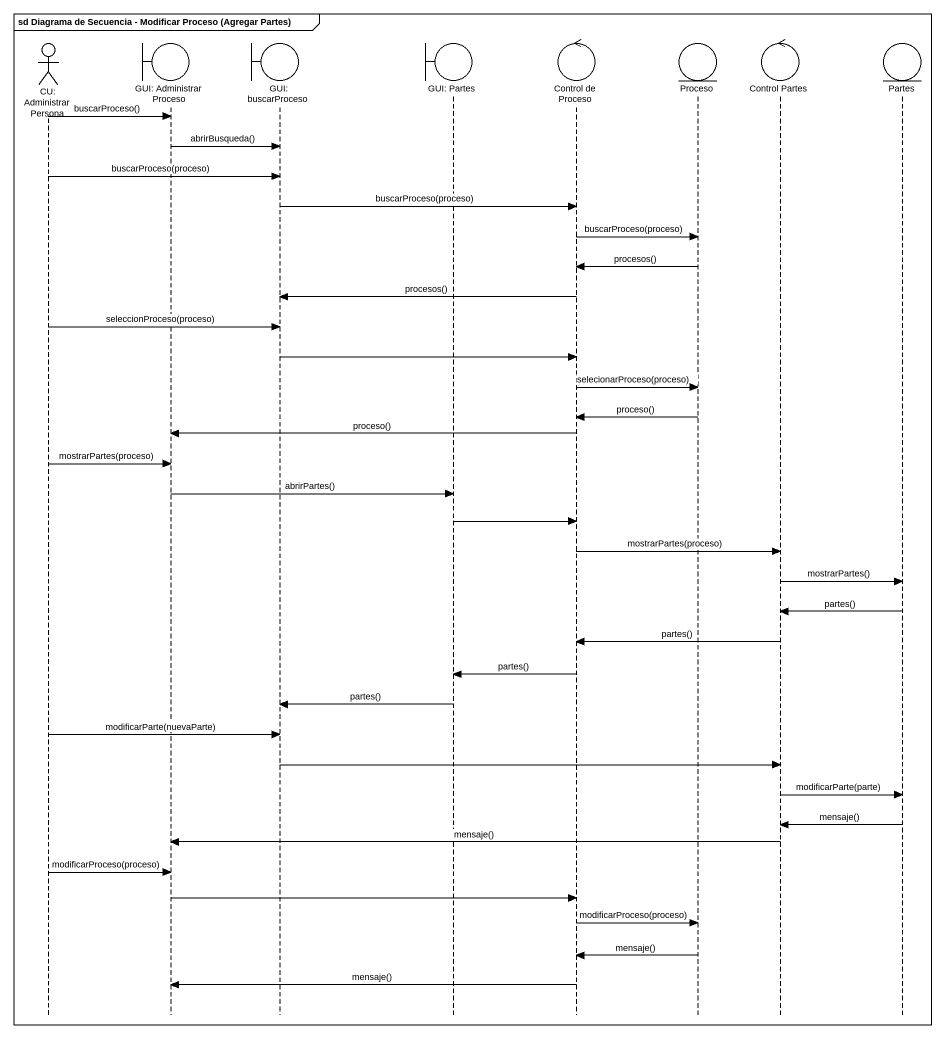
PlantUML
@startuml
mainframe sd Diagrama de Secuencia - Modificar Proceso (Agregar Partes)
hide footbox
actor "CU: AdministrarPersona" as CU_AdministrarPersona
boundary "GUI: Administrar Proceso" as GUI_Administrar_Proceso
boundary "GUI: buscarProceso" as GUI_buscarProceso
boundary "GUI: Partes" as GUI_Partes
control "Control de Proceso" as Control_de_Proceso
entity Proceso
control "Control Partes" as Control_Partes
entity Partes

CU_AdministrarPersona -> GUI_Administrar_Proceso : buscarProceso()
GUI_Administrar_Proceso -> GUI_buscarProceso : abrirBusqueda()
CU_AdministrarPersona -> GUI_buscarProceso : buscarProceso(proceso)
GUI_buscarProceso -> Control_de_Proceso : buscarProceso(proceso)
Control_de_Proceso -> Proceso : buscarProceso(proceso)
Proceso -> Control_de_Proceso : procesos()
Control_de_Proceso -> GUI_buscarProceso : procesos()
CU_AdministrarPersona -> GUI_buscarProceso : seleccionProceso(proceso)
GUI_buscarProceso -> Control_de_Proceso
Control_de_Proceso -> Proceso : selecionarProceso(proceso)
Proceso -> Control_de_Proceso : proceso()
Control_de_Proceso -> GUI_Administrar_Proceso : proceso()
CU_AdministrarPersona -> GUI_Administrar_Proceso : mostrarPartes(proceso)
GUI_Administrar_Proceso -> GUI_Partes : abrirPartes()
GUI_Partes -> Control_de_Proceso
Control_de_Proceso -> Control_Partes : mostrarPartes(proceso)
Control_Partes -> Partes : mostrarPartes()
Partes -> Control_Partes : partes()
Control_Partes -> Control_de_Proceso : partes()
Control_de_Proceso -> GUI_Partes : partes()
GUI_Partes -> GUI_buscarProceso : partes()
CU_AdministrarPersona -> GUI_buscarProceso : modificarParte(nuevaParte)
GUI_buscarProceso -> Control_Partes
Control_Partes -> Partes : modificarParte(parte)
Partes -> Control_Partes : mensaje()
Control_Partes -> GUI_Administrar_Proceso : mensaje()
CU_AdministrarPersona -> GUI_Administrar_Proceso : modificarProceso(proceso)
GUI_Administrar_Proceso -> Control_de_Proceso
Control_de_Proceso -> Proceso : modificarProceso(proceso)
Proceso -> Control_de_Proceso : mensaje()
Control_de_Proceso -> GUI_Administrar_Proceso : mensaje()
@enduml
